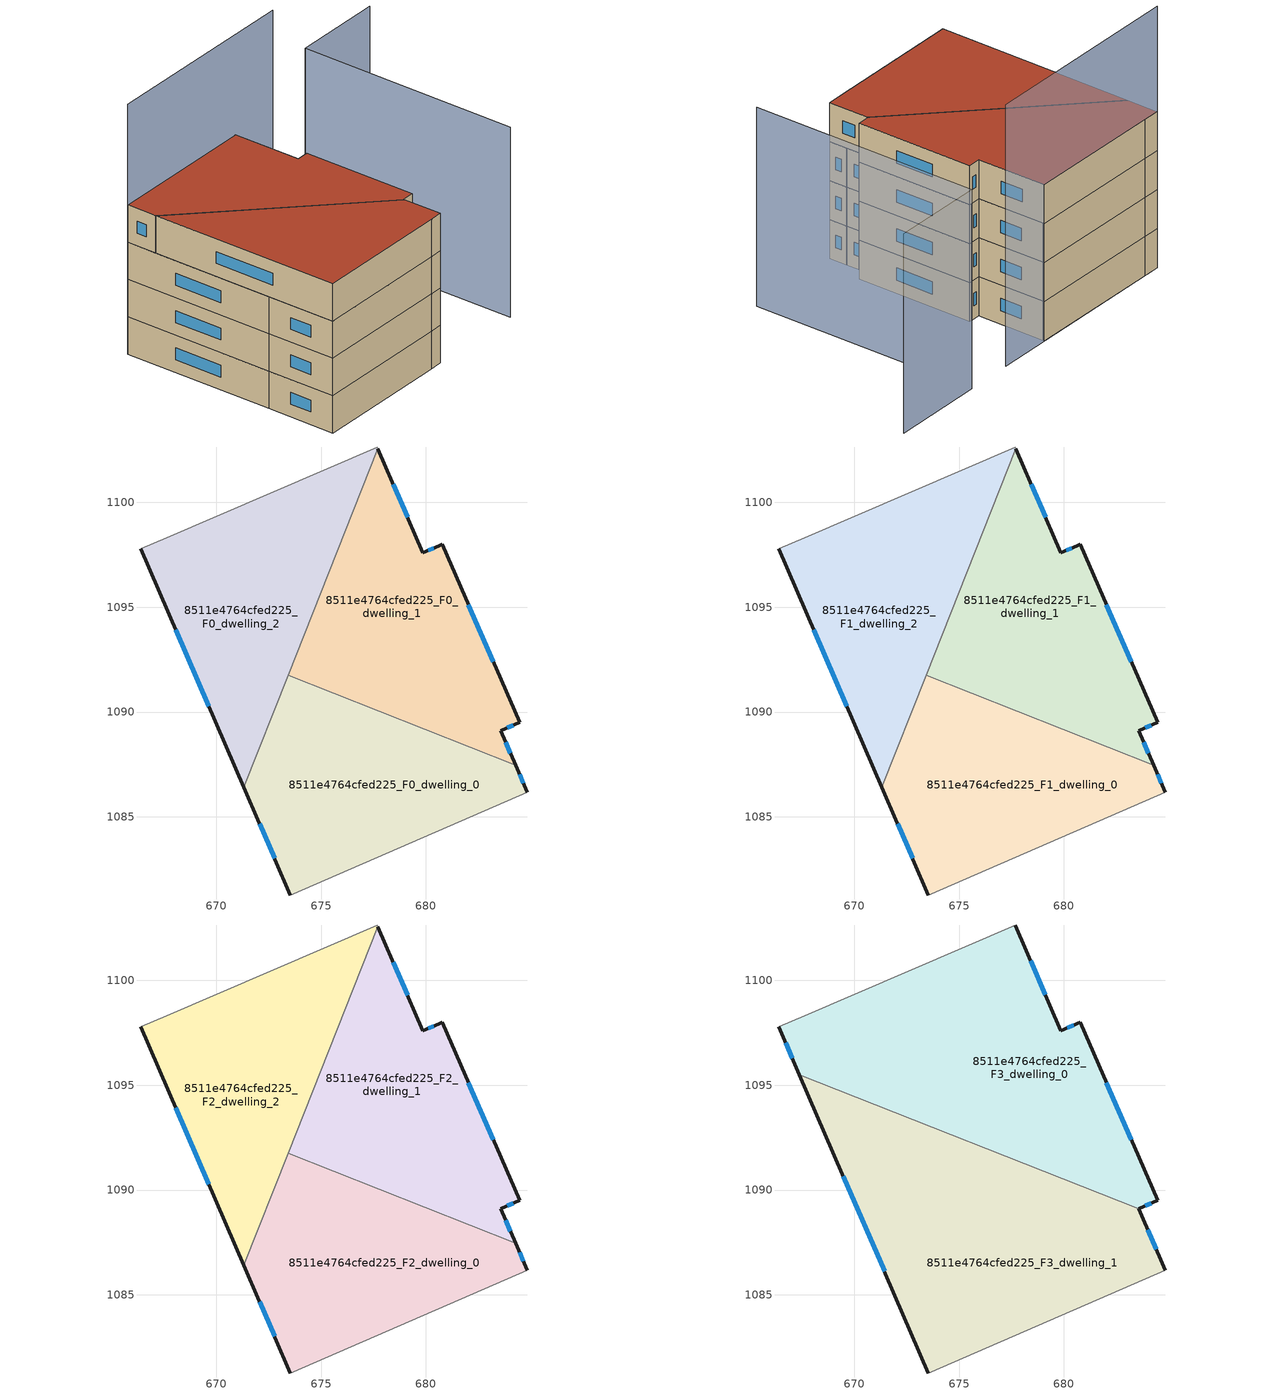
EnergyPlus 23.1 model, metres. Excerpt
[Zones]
8511e4764cfed225_F0_dwelling_0
 floor ground (EU_floor_Construction): 684.28,1087.47 684.84,1086.17 683.91,1085.77 673.54,1081.27 671.32,1086.41 673.44,1091.76 z0
 wall outside (EU_wall_Construction): 684.84,1086.17 684.28,1087.47 / 671.32,1086.41 673.54,1081.27 z0:3
 wall adiabatic (EU_wall_Construction): 673.54,1081.27 683.91,1085.77 684.84,1086.17 z0:3
 wall to 8511e4764cfed225_F0_dwelling_1 (EU_wall_Construction): 684.28,1087.47 673.44,1091.76 z0:3
 wall to 8511e4764cfed225_F0_dwelling_2 (EU_wall_Construction): 673.44,1091.76 671.32,1086.41 z0:3
 window (EU_Window_Construction): 684.65,1086.62 684.47,1087.03 / 672.07,1084.66 672.78,1083.02 z1.02:1.98
8511e4764cfed225_F0_dwelling_1
 floor ground (EU_floor_Construction): 680.77,1098 684.47,1089.51 683.56,1089.11 684.28,1087.47 673.44,1091.76 677.71,1102.55 679.85,1097.61 680.63,1097.94 z0
 wall outside (EU_wall_Construction): 684.28,1087.47 683.56,1089.11 684.47,1089.51 680.77,1098 680.63,1097.94 679.85,1097.61 677.71,1102.55 z0:3
 wall to 8511e4764cfed225_F0_dwelling_2 (EU_wall_Construction): 677.71,1102.55 673.44,1091.76 z0:3
 window (EU_Window_Construction): 680.36,1097.83 680.12,1097.72 / 683.21,1092.4 682.03,1095.11 / 683.87,1089.24 684.16,1089.37 / 684.03,1088.03 683.81,1088.55 / 679.12,1099.29 678.44,1100.87 z1.02:1.98
8511e4764cfed225_F0_dwelling_2
 floor ground (EU_floor_Construction): 677.67,1102.65 677.71,1102.55 671.32,1086.41 666.39,1097.8 667.62,1098.32 z0
 wall outside (EU_wall_Construction): 666.39,1097.8 671.32,1086.41 z0:3
 wall adiabatic (EU_wall_Construction): 677.71,1102.55 677.67,1102.65 667.62,1098.32 666.39,1097.8 z0:3
 window (EU_Window_Construction): 668.06,1093.92 669.64,1090.28 z1.02:1.98
8511e4764cfed225_F1_dwelling_0
 floor to 8511e4764cfed225_F0_dwelling_0 (EU_floor_Construction): 684.28,1087.47 684.84,1086.17 683.91,1085.77 673.54,1081.27 671.32,1086.41 673.44,1091.76 z3
 wall outside (EU_wall_Construction): 684.84,1086.17 684.28,1087.47 / 671.32,1086.41 673.54,1081.27 z3:6
 wall adiabatic (EU_wall_Construction): 673.54,1081.27 683.91,1085.77 684.84,1086.17 z3:6
 wall to 8511e4764cfed225_F1_dwelling_1 (EU_wall_Construction): 684.28,1087.47 673.44,1091.76 z3:6
 wall to 8511e4764cfed225_F1_dwelling_2 (EU_wall_Construction): 673.44,1091.76 671.32,1086.41 z3:6
 window (EU_Window_Construction): 684.65,1086.62 684.47,1087.03 / 672.07,1084.66 672.78,1083.02 z4.02:4.98
8511e4764cfed225_F1_dwelling_1
 floor to 8511e4764cfed225_F0_dwelling_1 (EU_floor_Construction): 680.77,1098 684.47,1089.51 683.56,1089.11 684.28,1087.47 673.44,1091.76 677.71,1102.55 679.85,1097.61 680.63,1097.94 z3
 wall outside (EU_wall_Construction): 684.28,1087.47 683.56,1089.11 684.47,1089.51 680.77,1098 680.63,1097.94 679.85,1097.61 677.71,1102.55 z3:6
 wall to 8511e4764cfed225_F1_dwelling_2 (EU_wall_Construction): 677.71,1102.55 673.44,1091.76 z3:6
 window (EU_Window_Construction): 680.36,1097.83 680.12,1097.72 / 683.21,1092.4 682.03,1095.11 / 683.87,1089.24 684.16,1089.37 / 684.03,1088.03 683.81,1088.55 / 679.12,1099.29 678.44,1100.87 z4.02:4.98
8511e4764cfed225_F1_dwelling_2
 floor to 8511e4764cfed225_F0_dwelling_2 (EU_floor_Construction): 677.67,1102.65 677.71,1102.55 671.32,1086.41 666.39,1097.8 667.62,1098.32 z3
 wall outside (EU_wall_Construction): 666.39,1097.8 671.32,1086.41 z3:6
 wall adiabatic (EU_wall_Construction): 677.71,1102.55 677.67,1102.65 667.62,1098.32 666.39,1097.8 z3:6
 window (EU_Window_Construction): 668.06,1093.92 669.64,1090.28 z4.02:4.98
8511e4764cfed225_F2_dwelling_0
 floor to 8511e4764cfed225_F1_dwelling_0 (EU_floor_Construction): 684.28,1087.47 684.84,1086.17 683.91,1085.77 673.54,1081.27 671.32,1086.41 673.44,1091.76 z6
 wall outside (EU_wall_Construction): 684.84,1086.17 684.28,1087.47 / 671.32,1086.41 673.54,1081.27 z6:9
 wall adiabatic (EU_wall_Construction): 673.54,1081.27 683.91,1085.77 684.84,1086.17 z6:9
 wall to 8511e4764cfed225_F2_dwelling_1 (EU_wall_Construction): 684.28,1087.47 673.44,1091.76 z6:9
 wall to 8511e4764cfed225_F2_dwelling_2 (EU_wall_Construction): 673.44,1091.76 671.32,1086.41 z6:9
 window (EU_Window_Construction): 684.65,1086.62 684.47,1087.03 / 672.07,1084.66 672.78,1083.02 z7.02:7.98
8511e4764cfed225_F2_dwelling_1
 floor to 8511e4764cfed225_F1_dwelling_1 (EU_floor_Construction): 680.77,1098 684.47,1089.51 683.56,1089.11 684.28,1087.47 673.44,1091.76 677.71,1102.55 679.85,1097.61 680.63,1097.94 z6
 wall outside (EU_wall_Construction): 684.28,1087.47 683.56,1089.11 684.47,1089.51 680.77,1098 680.63,1097.94 679.85,1097.61 677.71,1102.55 z6:9
 wall to 8511e4764cfed225_F2_dwelling_2 (EU_wall_Construction): 677.71,1102.55 673.44,1091.76 z6:9
 window (EU_Window_Construction): 680.36,1097.83 680.12,1097.72 / 683.21,1092.4 682.03,1095.11 / 683.87,1089.24 684.16,1089.37 / 684.03,1088.03 683.81,1088.55 / 679.12,1099.29 678.44,1100.87 z7.02:7.98
8511e4764cfed225_F2_dwelling_2
 floor to 8511e4764cfed225_F1_dwelling_2 (EU_floor_Construction): 677.67,1102.65 677.71,1102.55 671.32,1086.41 666.39,1097.8 667.62,1098.32 z6
 wall outside (EU_wall_Construction): 666.39,1097.8 671.32,1086.41 z6:9
 wall adiabatic (EU_wall_Construction): 677.71,1102.55 677.67,1102.65 667.62,1098.32 666.39,1097.8 z6:9
 window (EU_Window_Construction): 668.06,1093.92 669.64,1090.28 z7.02:7.98
8511e4764cfed225_F3_dwelling_0
 floor to 8511e4764cfed225_F2_dwelling_1 (EU_floor_Construction): 680.77,1098 684.47,1089.51 683.56,1089.11 683.57,1089.1 673.9,1092.93 677.71,1102.55 679.85,1097.61 680.63,1097.94 z9
 floor to 8511e4764cfed225_F2_dwelling_2 (EU_floor_Construction): 677.67,1102.65 677.71,1102.55 673.9,1092.93 667.38,1095.51 666.39,1097.8 667.62,1098.32 z9
 wall outside (EU_wall_Construction): 666.39,1097.8 667.38,1095.51 / 683.56,1089.11 684.47,1089.51 680.77,1098 679.85,1097.61 677.67,1102.65 / 683.56,1089.11 683.57,1089.1 z9:12
 wall adiabatic (EU_wall_Construction): 677.67,1102.65 667.62,1098.32 666.39,1097.8 z9:12
 wall to 8511e4764cfed225_F3_dwelling_1 (EU_wall_Construction): 667.38,1095.51 683.57,1089.1 z9:12
 window (EU_Window_Construction): 666.72,1097.02 667.04,1096.29 / 679.11,1099.32 678.41,1100.93 / 680.46,1097.87 680.17,1097.74 / 683.21,1092.4 682.03,1095.11 / 683.87,1089.24 684.16,1089.37 z10.02:10.98
 roof outside (EU_roof_Construction): 684.47,1089.51 680.77,1098 679.85,1097.61 677.67,1102.65 667.62,1098.32 666.39,1097.8 667.38,1095.51 683.57,1089.1 683.56,1089.11 z12
8511e4764cfed225_F3_dwelling_1
 floor to 8511e4764cfed225_F2_dwelling_0 (EU_floor_Construction): 684.28,1087.47 684.84,1086.17 683.91,1085.77 673.54,1081.27 671.32,1086.41 673.44,1091.76 z9
 floor to 8511e4764cfed225_F2_dwelling_1 (EU_floor_Construction): 683.57,1089.1 684.28,1087.47 673.44,1091.76 673.9,1092.93 z9
 floor to 8511e4764cfed225_F2_dwelling_2 (EU_floor_Construction): 673.9,1092.93 671.32,1086.41 667.38,1095.51 z9
 wall outside (EU_wall_Construction): 684.84,1086.17 683.57,1089.1 / 667.38,1095.51 673.54,1081.27 z9:12
 wall adiabatic (EU_wall_Construction): 673.54,1081.27 683.91,1085.77 684.84,1086.17 z9:12
 window (EU_Window_Construction): 684.41,1087.17 684,1088.1 / 669.47,1090.67 671.44,1086.12 z10.02:10.98
 roof outside (EU_roof_Construction): 683.91,1085.77 684.84,1086.17 683.57,1089.1 667.38,1095.51 673.54,1081.27 z12
shading: 692.16,1089.32 684.98,1105.84 / 684.98,1105.84 691.77,1108.79 z0:15.3; 681.55,1104.33 666.4,1097.77 z0:20.1
[Building]
EU S2 Campaign: North Axis=0; Terrain=City; Solar Distribution=FullExterior
[Site:Location]
Vienna: Latitude=48; Longitude=16.5; Time Zone=1; Elevation=183
[SizingPeriod:WeatherFileDays]
AnnualSizingPeriod: Begin Month=1; Begin Day of Month=1; End Month=12; End Day of Month=31; Day of Week for Start Day=Monday; Use Weather File Daylight Saving Period=No; Use Weather File Rain and Snow Indicators=No
[MATERIAL]
EU_InternalMass_Material: Roughness=MediumRough; Thickness=0.1; Conductivity=1; Density=1800; Specific Heat=900; Thermal Absorptance=0.9; Solar Absorptance=0.7; Visible Absorptance=0.7
[MATERIAL:NOMASS] Roughness=MediumRough; Thermal Absorptance=0.9; Solar Absorptance=0.7; Visible Absorptance=0.7
Name | Thermal Resistance
EU_wall_NoMass | 0.942466
EU_roof_NoMass | 0.551687
EU_floor_NoMass | 0.66527
[WINDOWMATERIAL:SIMPLEGLAZINGSYSTEM]
EU_Window_SimpleGlazing: UFactor=2.03367; Solar Heat Gain Coefficient=0.65; Visible Transmittance=0.65
[CONSTRUCTION]
EU_wall_Construction: EU_wall_NoMass
EU_roof_Construction: EU_roof_NoMass
EU_floor_Construction: EU_floor_NoMass
EU_Window_Construction: EU_Window_SimpleGlazing
EU_InternalMass_Construction: EU_InternalMass_Material
[ZONE] Type=1; Multiplier=1; Ceiling Height=autocalculate; Floor Area=autocalculate; Part of Total Floor Area=Yes
Name | Volume
8511e4764cfed225_F0_dwelling_0; 8511e4764cfed225_F1_dwelling_0; 8511e4764cfed225_F2_dwelling_0 | 230.306
8511e4764cfed225_F3_dwelling_0; 8511e4764cfed225_F3_dwelling_1 | 345.461
8511e4764cfed225_F0_dwelling_1; 8511e4764cfed225_F1_dwelling_1; 8511e4764cfed225_F2_dwelling_1 | 230.295
8511e4764cfed225_F0_dwelling_2; 8511e4764cfed225_F1_dwelling_2; 8511e4764cfed225_F2_dwelling_2 | 230.314
[INTERNALMASS] Construction=EU_InternalMass_Construction
Name | Zone or ZoneList | Surface Area
8511e4764cfed225_F0_dwelling_0_EU_InternalMass | 8511e4764cfed225_F0_dwelling_0 | 76.7711
8511e4764cfed225_F0_dwelling_1_EU_InternalMass | 8511e4764cfed225_F0_dwelling_1 | 76.7649
8511e4764cfed225_F0_dwelling_2_EU_InternalMass | 8511e4764cfed225_F0_dwelling_2 | 76.7713
8511e4764cfed225_F1_dwelling_0_EU_InternalMass | 8511e4764cfed225_F1_dwelling_0 | 76.7711
8511e4764cfed225_F1_dwelling_1_EU_InternalMass | 8511e4764cfed225_F1_dwelling_1 | 76.7649
8511e4764cfed225_F1_dwelling_2_EU_InternalMass | 8511e4764cfed225_F1_dwelling_2 | 76.7713
8511e4764cfed225_F2_dwelling_0_EU_InternalMass | 8511e4764cfed225_F2_dwelling_0 | 76.7711
8511e4764cfed225_F2_dwelling_1_EU_InternalMass | 8511e4764cfed225_F2_dwelling_1 | 76.7649
8511e4764cfed225_F2_dwelling_2_EU_InternalMass | 8511e4764cfed225_F2_dwelling_2 | 76.7713
8511e4764cfed225_F3_dwelling_0_EU_InternalMass | 8511e4764cfed225_F3_dwelling_0 | 115.153
8511e4764cfed225_F3_dwelling_1_EU_InternalMass | 8511e4764cfed225_F3_dwelling_1 | 115.154
[OTHEREQUIPMENT] Fuel Type=Electricity; Design Level Calculation Method=Watts/Area; Power per Zone Floor Area=1; Fraction Latent=0; Fraction Radiant=0; Fraction Lost=0; Carbon Dioxide Generation Rate=0; EndUse Subcategory=EU_Step8_InternalGains
Name | Zone or ZoneList or Space or SpaceList | Schedule
EU_Step8_InternalGain_8511e4764cfed225_F0_dwelling_0_f000 | 8511e4764cfed225_F0_dwelling_0 | EU_Step8_GainSchedule_8511e4764cfed225_F0_dwelling_0_f000
EU_Step8_InternalGain_8511e4764cfed225_F0_dwelling_1_f000 | 8511e4764cfed225_F0_dwelling_1 | EU_Step8_GainSchedule_8511e4764cfed225_F0_dwelling_1_f000
EU_Step8_InternalGain_8511e4764cfed225_F0_dwelling_2_f000 | 8511e4764cfed225_F0_dwelling_2 | EU_Step8_GainSchedule_8511e4764cfed225_F0_dwelling_2_f000
EU_Step8_InternalGain_8511e4764cfed225_F1_dwelling_0_f000 | 8511e4764cfed225_F1_dwelling_0 | EU_Step8_GainSchedule_8511e4764cfed225_F1_dwelling_0_f000
EU_Step8_InternalGain_8511e4764cfed225_F1_dwelling_1_f000 | 8511e4764cfed225_F1_dwelling_1 | EU_Step8_GainSchedule_8511e4764cfed225_F1_dwelling_1_f000
EU_Step8_InternalGain_8511e4764cfed225_F1_dwelling_2_f000 | 8511e4764cfed225_F1_dwelling_2 | EU_Step8_GainSchedule_8511e4764cfed225_F1_dwelling_2_f000
EU_Step8_InternalGain_8511e4764cfed225_F2_dwelling_0_f000 | 8511e4764cfed225_F2_dwelling_0 | EU_Step8_GainSchedule_8511e4764cfed225_F2_dwelling_0_f000
EU_Step8_InternalGain_8511e4764cfed225_F2_dwelling_1_f000 | 8511e4764cfed225_F2_dwelling_1 | EU_Step8_GainSchedule_8511e4764cfed225_F2_dwelling_1_f000
EU_Step8_InternalGain_8511e4764cfed225_F2_dwelling_2_f000 | 8511e4764cfed225_F2_dwelling_2 | EU_Step8_GainSchedule_8511e4764cfed225_F2_dwelling_2_f000
EU_Step8_InternalGain_8511e4764cfed225_F3_dwelling_0_f000 | 8511e4764cfed225_F3_dwelling_0 | EU_Step8_GainSchedule_8511e4764cfed225_F3_dwelling_0_f000
EU_Step8_InternalGain_8511e4764cfed225_F3_dwelling_1_f000 | 8511e4764cfed225_F3_dwelling_1 | EU_Step8_GainSchedule_8511e4764cfed225_F3_dwelling_1_f000
[ZONEVENTILATION:DESIGNFLOWRATE] Schedule=EU_AlwaysOn; Design Flow Rate Calculation Method=AirChanges/Hour; Air Changes per Hour=0.530523; Ventilation Type=Natural; Fan Pressure Rise=0; Fan Total Efficiency=1; Constant Term Coefficient=1; Temperature Term Coefficient=0; Velocity Term Coefficient=0; Velocity Squared Term Coefficient=0; Minimum Indoor Temperature=-100; Maximum Indoor Temperature=100; Delta Temperature=-100; Minimum Outdoor Temperature=-100; Maximum Outdoor Temperature=100; Maximum Wind Speed=40
Name | Zone or ZoneList or Space or SpaceList
EU_ConstantAir_8511e4764cfed225_F0_dwelling_0 | 8511e4764cfed225_F0_dwelling_0
EU_ConstantAir_8511e4764cfed225_F0_dwelling_1 | 8511e4764cfed225_F0_dwelling_1
EU_ConstantAir_8511e4764cfed225_F0_dwelling_2 | 8511e4764cfed225_F0_dwelling_2
EU_ConstantAir_8511e4764cfed225_F1_dwelling_0 | 8511e4764cfed225_F1_dwelling_0
EU_ConstantAir_8511e4764cfed225_F1_dwelling_1 | 8511e4764cfed225_F1_dwelling_1
EU_ConstantAir_8511e4764cfed225_F1_dwelling_2 | 8511e4764cfed225_F1_dwelling_2
EU_ConstantAir_8511e4764cfed225_F2_dwelling_0 | 8511e4764cfed225_F2_dwelling_0
EU_ConstantAir_8511e4764cfed225_F2_dwelling_1 | 8511e4764cfed225_F2_dwelling_1
EU_ConstantAir_8511e4764cfed225_F2_dwelling_2 | 8511e4764cfed225_F2_dwelling_2
EU_ConstantAir_8511e4764cfed225_F3_dwelling_0 | 8511e4764cfed225_F3_dwelling_0
EU_ConstantAir_8511e4764cfed225_F3_dwelling_1 | 8511e4764cfed225_F3_dwelling_1
[HVACTEMPLATE:THERMOSTAT] Constant Heating Setpoint=20; Constant Cooling Setpoint=50
EU_HeatOnly_8511e4764cfed225_F0_dwelling_0; EU_HeatOnly_8511e4764cfed225_F0_dwelling_1; EU_HeatOnly_8511e4764cfed225_F0_dwelling_2; EU_HeatOnly_8511e4764cfed225_F1_dwelling_0; EU_HeatOnly_8511e4764cfed225_F1_dwelling_1; EU_HeatOnly_8511e4764cfed225_F1_dwelling_2; EU_HeatOnly_8511e4764cfed225_F2_dwelling_0; EU_HeatOnly_8511e4764cfed225_F2_dwelling_1; EU_HeatOnly_8511e4764cfed225_F2_dwelling_2; EU_HeatOnly_8511e4764cfed225_F3_dwelling_0; EU_HeatOnly_8511e4764cfed225_F3_dwelling_1
[HVACTEMPLATE:ZONE:IDEALLOADSAIRSYSTEM] System Availability Schedule=EU_AlwaysOn; Maximum Heating Supply Air Temperature=50; Minimum Cooling Supply Air Temperature=13; Maximum Heating Supply Air Humidity Ratio=0.0156; Minimum Cooling Supply Air Humidity Ratio=0.0077; Heating Limit=NoLimit; Cooling Limit=NoLimit; Heating Availability Schedule=EU_AlwaysOn; Cooling Availability Schedule=EU_CoolingOff; Dehumidification Control Type=ConstantSensibleHeatRatio; Cooling Sensible Heat Ratio=0.7; Dehumidification Setpoint=60; Humidification Control Type=None; Humidification Setpoint=30; Outdoor Air Method=None; Outdoor Air Flow Rate per Person=0.00944; Outdoor Air Flow Rate per Zone Floor Area=0; Outdoor Air Flow Rate per Zone=0; Demand Controlled Ventilation Type=None; Outdoor Air Economizer Type=NoEconomizer; Heat Recovery Type=None; Sensible Heat Recovery Effectiveness=0.7; Latent Heat Recovery Effectiveness=0.65
Name | Template Thermostat
8511e4764cfed225_F0_dwelling_0 | EU_HeatOnly_8511e4764cfed225_F0_dwelling_0
8511e4764cfed225_F0_dwelling_1 | EU_HeatOnly_8511e4764cfed225_F0_dwelling_1
8511e4764cfed225_F0_dwelling_2 | EU_HeatOnly_8511e4764cfed225_F0_dwelling_2
8511e4764cfed225_F1_dwelling_0 | EU_HeatOnly_8511e4764cfed225_F1_dwelling_0
8511e4764cfed225_F1_dwelling_1 | EU_HeatOnly_8511e4764cfed225_F1_dwelling_1
8511e4764cfed225_F1_dwelling_2 | EU_HeatOnly_8511e4764cfed225_F1_dwelling_2
8511e4764cfed225_F2_dwelling_0 | EU_HeatOnly_8511e4764cfed225_F2_dwelling_0
8511e4764cfed225_F2_dwelling_1 | EU_HeatOnly_8511e4764cfed225_F2_dwelling_1
8511e4764cfed225_F2_dwelling_2 | EU_HeatOnly_8511e4764cfed225_F2_dwelling_2
8511e4764cfed225_F3_dwelling_0 | EU_HeatOnly_8511e4764cfed225_F3_dwelling_0
8511e4764cfed225_F3_dwelling_1 | EU_HeatOnly_8511e4764cfed225_F3_dwelling_1
[SIZING:ZONE] Zone Cooling Design Supply Air Temperature Input Method=SupplyAirTemperature; Zone Cooling Design Supply Air Temperature=13; Zone Heating Design Supply Air Temperature Input Method=SupplyAirTemperature; Zone Heating Design Supply Air Temperature=50; Zone Cooling Design Supply Air Humidity Ratio=0.008; Zone Heating Design Supply Air Humidity Ratio=0.008; Cooling Design Air Flow Method=DesignDay; Cooling Design Air Flow Rate=0; Cooling Minimum Air Flow per Zone Floor Area=0.000762; Cooling Minimum Air Flow=0; Cooling Minimum Air Flow Fraction=0.2; Heating Design Air Flow Method=DesignDay; Heating Design Air Flow Rate=0; Heating Maximum Air Flow per Zone Floor Area=0.002032; Heating Maximum Air Flow=0.141576; Heating Maximum Air Flow Fraction=0.3; Account for Dedicated Outdoor Air System=No; Dedicated Outdoor Air System Control Strategy=NeutralSupplyAir; Dedicated Outdoor Air Low Setpoint Temperature for Design=autosize; Dedicated Outdoor Air High Setpoint Temperature for Design=autosize; Zone Load Sizing Method=Sensible Load Only No Latent Load; Zone Latent Cooling Design Supply Air Humidity Ratio Input Method=HumidityRatioDifference; Zone Cooling Design Supply Air Humidity Ratio Difference=0.005; Zone Latent Heating Design Supply Air Humidity Ratio Input Method=HumidityRatioDifference; Zone Humidification Design Supply Air Humidity Ratio Difference=0.005
8511e4764cfed225_F0_dwelling_0; 8511e4764cfed225_F0_dwelling_1; 8511e4764cfed225_F0_dwelling_2; 8511e4764cfed225_F1_dwelling_0; 8511e4764cfed225_F1_dwelling_1; 8511e4764cfed225_F1_dwelling_2; 8511e4764cfed225_F2_dwelling_0; 8511e4764cfed225_F2_dwelling_1; 8511e4764cfed225_F2_dwelling_2; 8511e4764cfed225_F3_dwelling_0; 8511e4764cfed225_F3_dwelling_1
[SCHEDULE:CONSTANT]
Name | Hourly Value
EU_AlwaysOn | 1
EU_CoolingOff | 0
[SCHEDULE:FILE] Column Number=1; Rows to Skip at Top=0; Number of Hours of Data=8760; Column Separator=Comma; Interpolate to Timestep=No; Minutes per Item=60; Adjust Schedule for Daylight Savings=Yes
Name | File
EU_Step8_GainSchedule_8511e4764cfed225_F0_dwelling_0_f000 | ../../schedules/8511e4764cfed225/8511e4764cfed225_F0_dwelling_0_f000_gain.csv
EU_Step8_GainSchedule_8511e4764cfed225_F0_dwelling_1_f000 | ../../schedules/8511e4764cfed225/8511e4764cfed225_F0_dwelling_1_f000_gain.csv
EU_Step8_GainSchedule_8511e4764cfed225_F0_dwelling_2_f000 | ../../schedules/8511e4764cfed225/8511e4764cfed225_F0_dwelling_2_f000_gain.csv
EU_Step8_GainSchedule_8511e4764cfed225_F1_dwelling_0_f000 | ../../schedules/8511e4764cfed225/8511e4764cfed225_F1_dwelling_0_f000_gain.csv
EU_Step8_GainSchedule_8511e4764cfed225_F1_dwelling_1_f000 | ../../schedules/8511e4764cfed225/8511e4764cfed225_F1_dwelling_1_f000_gain.csv
EU_Step8_GainSchedule_8511e4764cfed225_F1_dwelling_2_f000 | ../../schedules/8511e4764cfed225/8511e4764cfed225_F1_dwelling_2_f000_gain.csv
EU_Step8_GainSchedule_8511e4764cfed225_F2_dwelling_0_f000 | ../../schedules/8511e4764cfed225/8511e4764cfed225_F2_dwelling_0_f000_gain.csv
EU_Step8_GainSchedule_8511e4764cfed225_F2_dwelling_1_f000 | ../../schedules/8511e4764cfed225/8511e4764cfed225_F2_dwelling_1_f000_gain.csv
EU_Step8_GainSchedule_8511e4764cfed225_F2_dwelling_2_f000 | ../../schedules/8511e4764cfed225/8511e4764cfed225_F2_dwelling_2_f000_gain.csv
EU_Step8_GainSchedule_8511e4764cfed225_F3_dwelling_0_f000 | ../../schedules/8511e4764cfed225/8511e4764cfed225_F3_dwelling_0_f000_gain.csv
EU_Step8_GainSchedule_8511e4764cfed225_F3_dwelling_1_f000 | ../../schedules/8511e4764cfed225/8511e4764cfed225_F3_dwelling_1_f000_gain.csv
